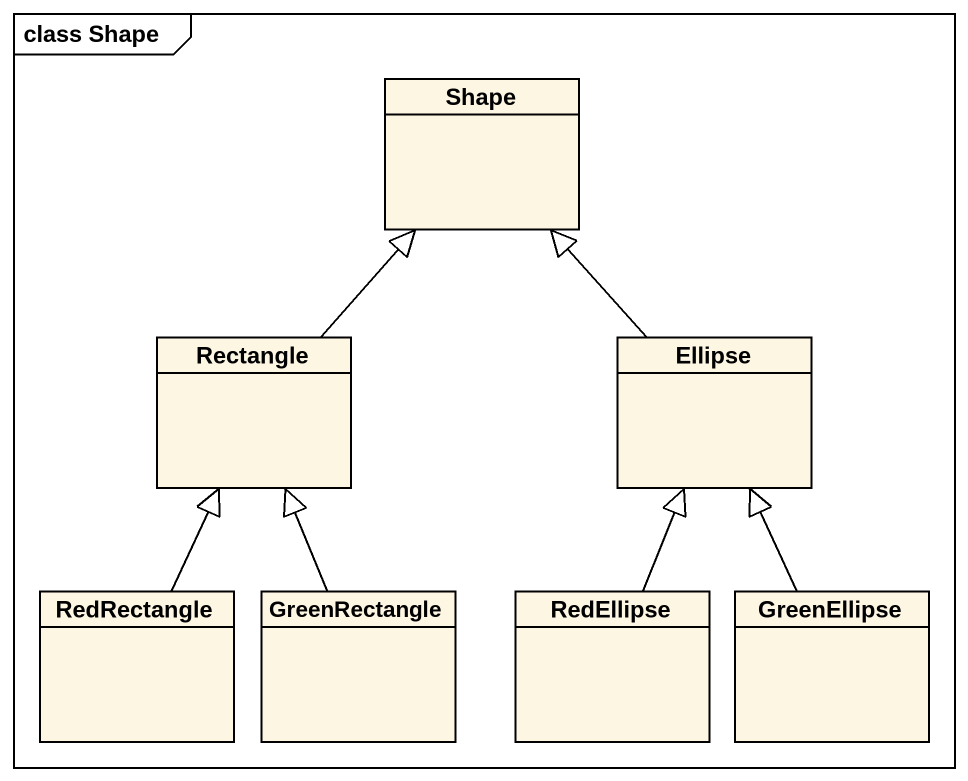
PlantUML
@startuml
mainframe class Shape
hide circle
hide empty members
class Shape
class "Rectangle" as Rectangle_
class Ellipse
class RedRectangle
class GreenRectangle
class RedEllipse
class GreenEllipse
Rectangle_ -up-|> Shape
Ellipse -up-|> Shape
RedRectangle -up-|> Rectangle_
GreenRectangle -up-|> Rectangle_
RedEllipse -up-|> Ellipse
GreenEllipse -up-|> Ellipse
@enduml
